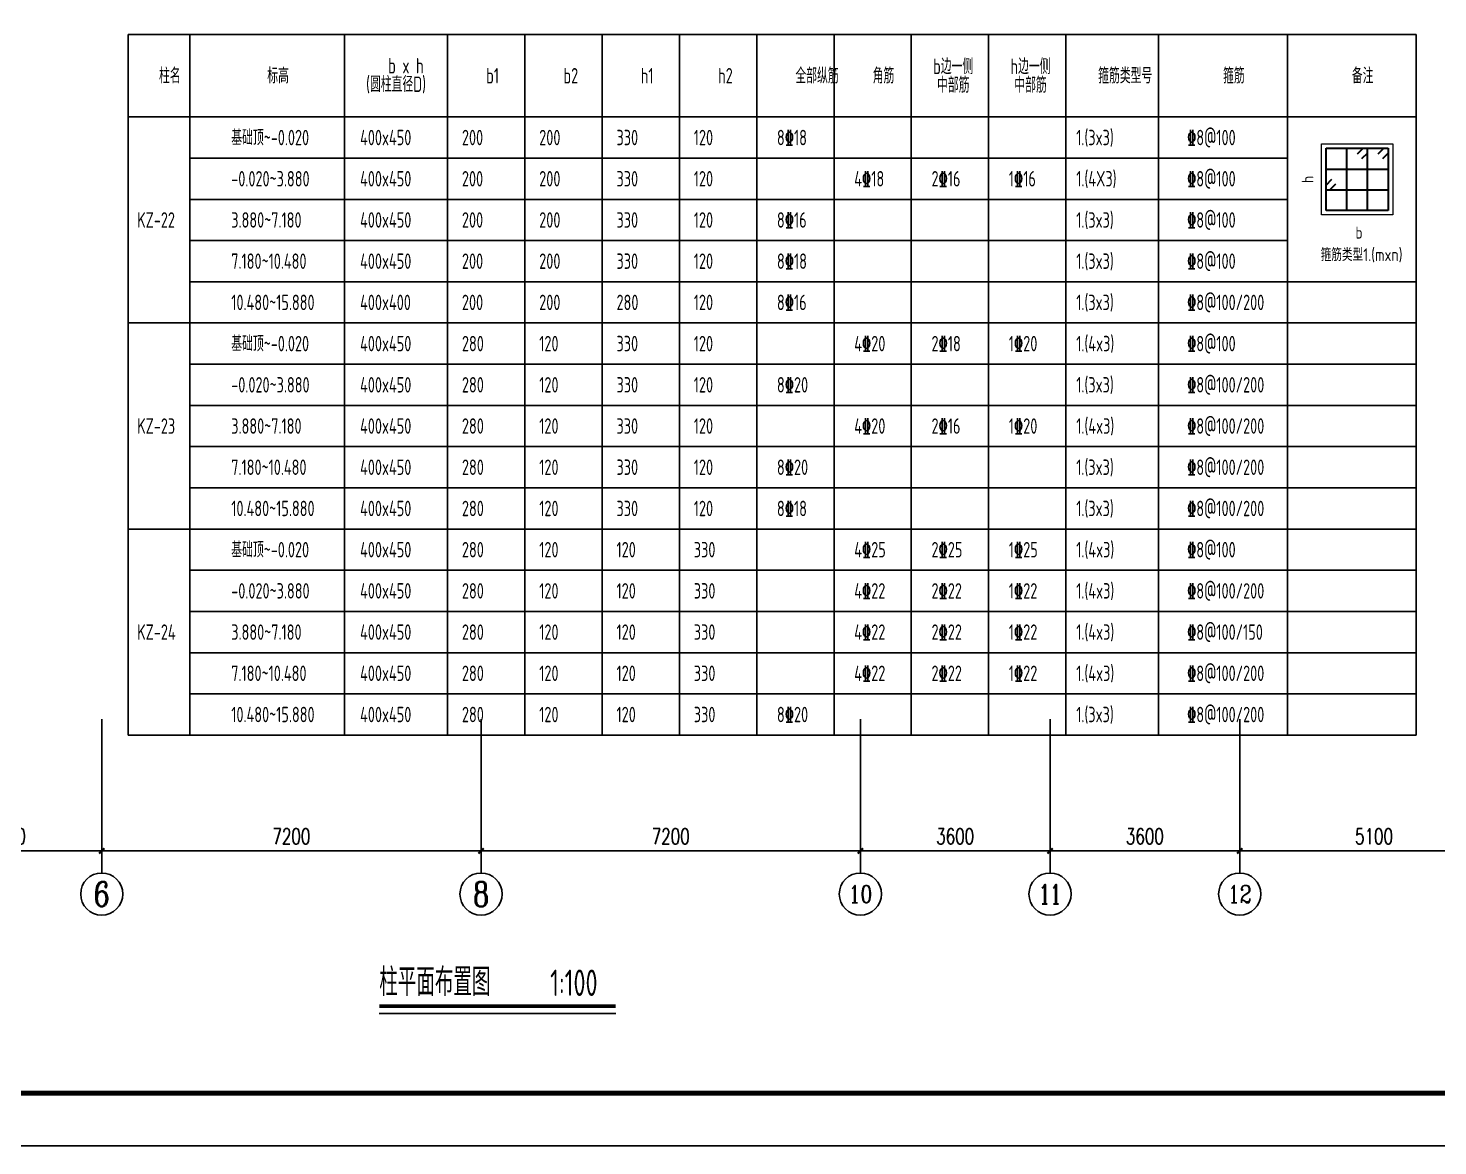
# Model space of a CAD drawing. Extents: x 1051052 to 1482120, y -981644 to -673261.
# Drawn here: x 1184511 to 1211268, y -870229 to -849011 of the extents above; entities that cross this region are included whole.
import ezdxf
from ezdxf.enums import TextEntityAlignment as Align

# ---------------------------------------------------------------- set-up
doc = ezdxf.new("R2010")
doc.units = 0
doc.header["$LTSCALE"] = 1000
doc.header["$MEASUREMENT"] = 0
for name, color, linetype in [('AXIS', 3, 'Continuous'), ('AXIS_TEXT', 7, 'Continuous'), ('DIM_SYMB', 3, 'Continuous'), ('PUB_TEXT', 7, 'Continuous'), ('TK', 142, 'Continuous'), ('中文', 2, 'Continuous'), ('填充', 8, 'Continuous')]:
    doc.layers.add(name, color=color, linetype=linetype)
for name, color, linetype, lineweight in [('BORDER', 4, 'Continuous', 25), ('TAB', 7, 'Continuous', 25), ('TAB-TEXT', 7, 'Continuous', 25)]:
    doc.layers.add(name, color=color, linetype=linetype, lineweight=lineweight)
doc.styles.add('_TCH_AXIS', font='COMPLEX', dxfattribs={"bigfont": 'GBCBIG'})
doc.styles.add('_TCH_DIM_T3', font='SIMPLEX', dxfattribs={"width": 0.705882, "bigfont": 'GBCBIG'})
doc.styles.add('COMPLEX', font='COMPLEX')
doc.styles.add('FromPkpm', font='Pkpmeng', dxfattribs={"width": 0.7, "bigfont": 'hztxt'})
doc.styles.get("Standard").update_dxf_attribs({"font": 'tssdeng.shx', "width": 0.7, "bigfont": '0hztxt.shx'})
doc.dimstyles.new('_TCH_ARCH&&100', dxfattribs={"dimtxt": 297.5, "dimasz": 100, "dimexe": 250, "dimexo": 300, "dimgap": 126.25, "dimtad": 1, "dimdec": 0, "dimzin": 0, "dimdsep": 46, "dimtxsty": '_TCH_DIM_T3', "dimblk": 'ARCHTICK', "dimcen": 0.09, "dimclrt": 7, "dimazin": 2, "dimtfac": 1, "dimtdec": 0, "dimtix": 1, "dimtmove": 2, "dimatfit": 3, "dimfxl": 0, "dimtolj": 1, "dimtzin": 0, "dimarcsym": 0})

# ---------------------------------------------------------------- blocks, each defined once
blk = doc.blocks.new('_ArchTick')
at = {"color": 0, "linetype": 'ByBlock', "const_width": 0.4}
blk.add_lwpolyline([(-0.5, -0.5), (0.5, 0.5)], dxfattribs=at)
blk = doc.blocks.new('*D122')
at = {"layer": 'AXIS', "color": 0, "lineweight": -2, "transparency": 16777216}
for p, q in [((1182307, -863129), (1182307, -864879)), ((1185907, -863129), (1185907, -864879)), ((1182307, -864629), (1185907, -864629))]:
    blk.add_line(p, q, dxfattribs=at)
at = {"layer": 'Defpoints', "color": 0, "transparency": 16777216}
for p in [(1182307, -862129), (1185907, -862129), (1185907, -864629)]:
    blk.add_point(p, dxfattribs=at)
at = {"layer": 'AXIS', "color": 0, "lineweight": -2, "transparency": 16777216, "xscale": 100, "yscale": 100, "zscale": 100, "rotation": 180}
blk.add_blockref('_ArchTick', (1182307, -864629), dxfattribs=at)
at = {"layer": 'AXIS', "color": 0, "lineweight": -2, "transparency": 16777216, "xscale": 100, "yscale": 100, "zscale": 100}
blk.add_blockref('_ArchTick', (1185907, -864629), dxfattribs=at)
at = {"layer": 'AXIS', "color": 7, "transparency": 16777216, "insert": (1184107, -864354), "char_height": 297.5, "attachment_point": 5, "style": '_TCH_DIM_T3'}
blk.add_mtext('\\A1;3600', dxfattribs=at)
blk = doc.blocks.new('*D123')
at = {"layer": 'AXIS', "color": 0, "lineweight": -2, "transparency": 16777216}
for p, q in [((1185907, -863129), (1185907, -864879)), ((1193107, -863129), (1193107, -864879)), ((1185907, -864629), (1193107, -864629))]:
    blk.add_line(p, q, dxfattribs=at)
at = {"layer": 'Defpoints', "color": 0, "transparency": 16777216}
for p in [(1185907, -862129), (1193107, -862129), (1193107, -864629)]:
    blk.add_point(p, dxfattribs=at)
at = {"layer": 'AXIS', "color": 0, "lineweight": -2, "transparency": 16777216, "xscale": 100, "yscale": 100, "zscale": 100, "rotation": 180}
blk.add_blockref('_ArchTick', (1185907, -864629), dxfattribs=at)
at = {"layer": 'AXIS', "color": 0, "lineweight": -2, "transparency": 16777216, "xscale": 100, "yscale": 100, "zscale": 100}
blk.add_blockref('_ArchTick', (1193107, -864629), dxfattribs=at)
at = {"layer": 'AXIS', "color": 7, "transparency": 16777216, "insert": (1189507, -864354), "char_height": 297.5, "attachment_point": 5, "style": '_TCH_DIM_T3'}
blk.add_mtext('\\A1;7200', dxfattribs=at)
blk = doc.blocks.new('*D124')
at = {"layer": 'AXIS', "color": 0, "lineweight": -2, "transparency": 16777216}
for p, q in [((1193107, -863129), (1193107, -864879)), ((1200307, -863129), (1200307, -864879)), ((1193107, -864629), (1200307, -864629))]:
    blk.add_line(p, q, dxfattribs=at)
at = {"layer": 'Defpoints', "color": 0, "transparency": 16777216}
for p in [(1193107, -862129), (1200307, -862129), (1200307, -864629)]:
    blk.add_point(p, dxfattribs=at)
at = {"layer": 'AXIS', "color": 0, "lineweight": -2, "transparency": 16777216, "xscale": 100, "yscale": 100, "zscale": 100, "rotation": 180}
blk.add_blockref('_ArchTick', (1193107, -864629), dxfattribs=at)
at = {"layer": 'AXIS', "color": 0, "lineweight": -2, "transparency": 16777216, "xscale": 100, "yscale": 100, "zscale": 100}
blk.add_blockref('_ArchTick', (1200307, -864629), dxfattribs=at)
at = {"layer": 'AXIS', "color": 7, "transparency": 16777216, "insert": (1196707, -864354), "char_height": 297.5, "attachment_point": 5, "style": '_TCH_DIM_T3'}
blk.add_mtext('\\A1;7200', dxfattribs=at)
blk = doc.blocks.new('*D125')
at = {"layer": 'AXIS', "color": 0, "lineweight": -2, "transparency": 16777216}
for p, q in [((1200307, -863129), (1200307, -864879)), ((1203907, -863129), (1203907, -864879)), ((1200307, -864629), (1203907, -864629))]:
    blk.add_line(p, q, dxfattribs=at)
at = {"layer": 'Defpoints', "color": 0, "transparency": 16777216}
for p in [(1200307, -862129), (1203907, -862129), (1203907, -864629)]:
    blk.add_point(p, dxfattribs=at)
at = {"layer": 'AXIS', "color": 0, "lineweight": -2, "transparency": 16777216, "xscale": 100, "yscale": 100, "zscale": 100, "rotation": 180}
blk.add_blockref('_ArchTick', (1200307, -864629), dxfattribs=at)
at = {"layer": 'AXIS', "color": 0, "lineweight": -2, "transparency": 16777216, "xscale": 100, "yscale": 100, "zscale": 100}
blk.add_blockref('_ArchTick', (1203907, -864629), dxfattribs=at)
at = {"layer": 'AXIS', "color": 7, "transparency": 16777216, "insert": (1202107, -864354), "char_height": 297.5, "attachment_point": 5, "style": '_TCH_DIM_T3'}
blk.add_mtext('\\A1;3600', dxfattribs=at)
blk = doc.blocks.new('*D126')
at = {"layer": 'AXIS', "color": 0, "lineweight": -2, "transparency": 16777216}
for p, q in [((1203907, -863129), (1203907, -864879)), ((1207507, -863129), (1207507, -864879)), ((1203907, -864629), (1207507, -864629))]:
    blk.add_line(p, q, dxfattribs=at)
at = {"layer": 'Defpoints', "color": 0, "transparency": 16777216}
for p in [(1203907, -862129), (1207507, -862129), (1207507, -864629)]:
    blk.add_point(p, dxfattribs=at)
at = {"layer": 'AXIS', "color": 0, "lineweight": -2, "transparency": 16777216, "xscale": 100, "yscale": 100, "zscale": 100, "rotation": 180}
blk.add_blockref('_ArchTick', (1203907, -864629), dxfattribs=at)
at = {"layer": 'AXIS', "color": 0, "lineweight": -2, "transparency": 16777216, "xscale": 100, "yscale": 100, "zscale": 100}
blk.add_blockref('_ArchTick', (1207507, -864629), dxfattribs=at)
at = {"layer": 'AXIS', "color": 7, "transparency": 16777216, "insert": (1205707, -864354), "char_height": 297.5, "attachment_point": 5, "style": '_TCH_DIM_T3'}
blk.add_mtext('\\A1;3600', dxfattribs=at)
blk = doc.blocks.new('*D127')
at = {"layer": 'AXIS', "color": 0, "lineweight": -2, "transparency": 16777216}
for p, q in [((1207507, -863129), (1207507, -864879)), ((1212607, -863129), (1212607, -864879)), ((1207507, -864629), (1212607, -864629))]:
    blk.add_line(p, q, dxfattribs=at)
at = {"layer": 'Defpoints', "color": 0, "transparency": 16777216}
for p in [(1207507, -862129), (1212607, -862129), (1212607, -864629)]:
    blk.add_point(p, dxfattribs=at)
at = {"layer": 'AXIS', "color": 0, "lineweight": -2, "transparency": 16777216, "xscale": 100, "yscale": 100, "zscale": 100, "rotation": 180}
blk.add_blockref('_ArchTick', (1207507, -864629), dxfattribs=at)
at = {"layer": 'AXIS', "color": 0, "lineweight": -2, "transparency": 16777216, "xscale": 100, "yscale": 100, "zscale": 100}
blk.add_blockref('_ArchTick', (1212607, -864629), dxfattribs=at)
at = {"layer": 'AXIS', "color": 7, "transparency": 16777216, "insert": (1210057, -864354), "char_height": 297.5, "attachment_point": 5, "style": '_TCH_DIM_T3'}
blk.add_mtext('\\A1;5100', dxfattribs=at)
blk = doc.blocks.new('_AXISO')
blk.add_circle((0, 0), 0.5)
at = {"layer": 'AXIS_TEXT', "style": 'COMPLEX', "width": 1.041667}
blk.add_attdef('A', text='', height=0.56, dxfattribs=at).set_placement((-0.25, -0.28), (0.25, -0.28), align=Align.FIT)
blk = doc.blocks.new('2004')
at = {"color": 1, "lineweight": 35}
for p, q in [((-451, -34772), (-451, -33197)), ((-451, -33197), (1124, -33197)), ((74, -34772), (74, -33197)), ((487, -33197), (337, -33347)), ((599, -33317), (449, -33467)), ((599, -34772), (599, -33197)), ((1012, -33197), (862, -33347)), ((1124, -33317), (974, -33467)), ((1124, -33197), (1124, -34772)), ((-451, -33722), (1124, -33722)), ((-451, -34127), (-301, -33977)), ((-451, -34247), (1124, -34247)), ((-352, -34247), (-202, -34097)), ((1124, -34772), (-451, -34772))]:
    blk.add_line(p, q, dxfattribs=at)
at = {"color": 2, "lineweight": 18}
blk.add_lwpolyline([(1237, -33084), (1237, -34884), (-563, -34884), (-563, -33084)], close=True, dxfattribs=at)
at = {"color": 2, "lineweight": 25, "style": 'FromPkpm', "width": 0.84}
blk.add_text('箍筋类型1.(mxn)', height=320, dxfattribs=at).set_placement((449, -36051), align=Align.CENTER)
at = {"layer": '中文', "color": 2, "lineweight": 25, "style": 'FromPkpm', "width": 0.83}
blk.add_text('h', height=300, rotation=90, dxfattribs=at).set_placement((-767, -33985), align=Align.CENTER)
blk.add_text('b', height=300, dxfattribs=at).set_placement((383, -35482), align=Align.CENTER)
blk = doc.blocks.new('A2K')
at = {"layer": 'TK'}
blk.add_lwpolyline([(0, 0), (59400, 0), (59400, 42000), (0, 42000)], close=True, dxfattribs=at)
at = {"layer": 'TK', "const_width": 100}
blk.add_lwpolyline([(2500, 1000), (58400, 1000), (58400, 41000), (2500, 41000)], close=True, dxfattribs=at)

msp = doc.modelspace()

# ---------------------------------------------------------------- linework, layer by layer
at = {"layer": 'AXIS'}
for p, q in [((1186408.346, -862432.198), (1186408.347, -849131.398)), ((1185907.439, -862129.077), (1185907.439, -865049.832)), ((1193107.439, -862129.077), (1193107.439, -865049.832)), ((1200307.439, -862129.077), (1200307.439, -865049.832)), ((1203907.439, -862129.077), (1203907.439, -865049.832)), ((1207507.439, -862129.077), (1207507.439, -865049.832))]:
    msp.add_line(p, q, dxfattribs=at)
at = {"layer": 'DIM_SYMB', "const_width": 70}
msp.add_lwpolyline([(1191174.583, -867578.995), (1195663.066, -867578.995)], dxfattribs=at)
at = {"layer": 'DIM_SYMB'}
msp.add_lwpolyline([(1191174.583, -867718.995), (1195663.066, -867718.995)], dxfattribs=at)
at = {"layer": 'TAB'}
for p, q in [((1186408.347, -849131.398), (1210858.34, -849131.398)), ((1187581.947, -849131.398), (1187581.947, -862432.198)), ((1190515.947, -849131.398), (1190515.947, -862432.198)), ((1192471.947, -849131.398), (1192471.947, -862432.198)), ((1193938.947, -849131.398), (1193938.947, -862432.198)), ((1195405.947, -849131.398), (1195405.947, -862432.198)), ((1196872.947, -849131.398), (1196872.947, -862432.198)), ((1198339.947, -849131.398), (1198339.947, -862432.198)), ((1199806.947, -849131.398), (1199806.947, -862432.198)), ((1201273.94, -849131.398), (1201273.94, -862432.198)), ((1202740.94, -849131.398), (1202740.94, -862432.198)), ((1204207.94, -849131.398), (1204207.94, -862432.198)), ((1205968.34, -849131.398), (1205968.34, -862432.198)), ((1208413.34, -849131.398), (1208413.34, -862432.198)), ((1210858.34, -849131.398), (1210858.34, -862432.198)), ((1186408.347, -850696.196), (1210858.34, -850696.196)), ((1187581.946, -851478.598), (1208413.34, -851478.598)), ((1187581.946, -852260.998), (1208413.34, -852260.998)), ((1187581.946, -853043.398), (1208413.34, -853043.398)), ((1187581.946, -853825.798), (1210858.338, -853825.798)), ((1186408.346, -854608.198), (1210858.338, -854608.198)), ((1187581.946, -855390.598), (1210858.338, -855390.598)), ((1187581.946, -856172.998), (1210858.338, -856172.998)), ((1187581.946, -856955.398), (1210858.338, -856955.398)), ((1187581.946, -857737.798), (1210858.338, -857737.798)), ((1186408.346, -858520.198), (1210858.338, -858520.198)), ((1187581.946, -859302.598), (1210858.338, -859302.598)), ((1187581.946, -860084.998), (1210858.338, -860084.998)), ((1187581.946, -860867.398), (1210858.338, -860867.398)), ((1187581.946, -861649.798), (1210858.338, -861649.798)), ((1186408.346, -862432.198), (1210858.338, -862432.198))]:
    msp.add_line(p, q, dxfattribs=at)

# ---------------------------------------------------------------- block references
at = {"layer": 'AXIS'}
ref = msp.add_blockref('_AXISO', (1185907.439, -865449.832), dxfattribs=dict(at, xscale=800, yscale=800, zscale=800))
ref.add_attrib('A', '6', dxfattribs={"layer": 'AXIS_TEXT', "height": 465.948, "style": '_TCH_AXIS'}).set_placement((1185752.123, -865682.806), (1186062.755, -865682.806), align=Align.FIT)
ref = msp.add_blockref('_AXISO', (1193107.439, -865449.832), dxfattribs=dict(at, xscale=800, yscale=800, zscale=800))
ref.add_attrib('A', '8', dxfattribs={"layer": 'AXIS_TEXT', "height": 465.948, "style": '_TCH_AXIS'}).set_placement((1192952.123, -865682.806), (1193262.755, -865682.806), align=Align.FIT)
ref = msp.add_blockref('_AXISO', (1200307.439, -865449.832), dxfattribs=dict(at, xscale=800, yscale=800, zscale=800))
ref.add_attrib('A', '10', dxfattribs={"layer": 'AXIS_TEXT', "height": 328.4455, "style": '_TCH_AXIS'}).set_placement((1200080.655, -865614.055), (1200534.222, -865614.055), align=Align.FIT)
ref = msp.add_blockref('_AXISO', (1203907.439, -865449.832), dxfattribs=dict(at, xscale=800, yscale=800, zscale=800))
ref.add_attrib('A', '11', dxfattribs={"layer": 'AXIS_TEXT', "height": 368.7626, "style": '_TCH_AXIS'}).set_placement((1203696.717, -865634.213), (1204118.16, -865634.213), align=Align.FIT)
ref = msp.add_blockref('_AXISO', (1207507.439, -865449.832), dxfattribs=dict(at, xscale=800, yscale=800, zscale=800))
ref.add_attrib('A', '12', dxfattribs={"layer": 'AXIS_TEXT', "height": 328.4455, "style": '_TCH_AXIS'}).set_placement((1207280.655, -865614.055), (1207734.222, -865614.055), align=Align.FIT)
at = {"layer": 'BORDER', "xscale": 0.7500000000011755, "yscale": 0.7500000000011755, "zscale": 0.7500000000011755}
msp.add_blockref('2004', (1209484.186, -826393.31), dxfattribs=at)
at = {"layer": '填充'}
msp.add_blockref('A2K', (1166707.18, -870229.077), dxfattribs=at)

# ---------------------------------------------------------------- texts
at = {"layer": 'PUB_TEXT', "color": 7, "width": 0.7}
for s, height, p in [('柱平面布置图', 529.1339, (1191174.583, -867383.877)), ('1:100', 500, (1194418.835, -867383.877))]:
    msp.add_text(s, height=height, dxfattribs=at).set_placement(p)
at = {"layer": 'TAB-TEXT', "style": 'FromPkpm', "width": 0.7}
for s, p in [('柱名', (1186995.147, -849913.796)), ('标高', (1189048.947, -849913.796)), ('b1', (1193205.447, -849913.796)), ('b2', (1194672.447, -849913.796)), ('h1', (1196139.447, -849913.796)), ('h2', (1197606.447, -849913.796)), ('全部纵筋', (1199073.447, -849913.796)), ('角筋', (1200540.447, -849913.796)), ('箍筋类型号', (1204820.566, -849913.796)), ('箍筋', (1207190.84, -849913.796)), ('备注', (1209635.84, -849913.796)), ('基础顶~-0.020', (1188365.833, -851087.398)), ('400x450', (1190810.833, -851087.398)), ('200', (1192744.424, -851087.398)), ('200', (1194211.424, -851087.398)), ('330', (1195678.424, -851087.398)), ('120', (1197145.424, -851087.398)), ('8%%13218', (1198723.468, -851087.398)), ('1.(3x3)', (1204405.025, -851087.398)), ('%%1328@100', (1206507.725, -851087.398)), ('-0.020~3.880', (1188365.833, -851869.798)), ('400x450', (1190810.833, -851869.798)), ('200', (1192744.424, -851869.798)), ('200', (1194211.424, -851869.798)), ('330', (1195678.424, -851869.798)), ('120', (1197145.424, -851869.798)), ('4%%13218', (1200190.468, -851869.798)), ('2%%13216', (1201657.46, -851869.798)), ('1%%13216', (1203124.46, -851869.798)), ('1.(4X3)', (1204405.025, -851869.798)), ('%%1328@100', (1206507.725, -851869.798)), ('KZ-22', (1186579.607, -852652.198)), ('3.880~7.180', (1188365.833, -852652.198)), ('400x450', (1190810.833, -852652.198)), ('200', (1192744.424, -852652.198)), ('200', (1194211.424, -852652.198)), ('330', (1195678.424, -852652.198)), ('120', (1197145.424, -852652.198)), ('8%%13216', (1198723.468, -852652.198)), ('1.(3x3)', (1204405.025, -852652.198)), ('%%1328@100', (1206507.725, -852652.198)), ('1.(3x3)', (1204405.025, -853434.598)), ('%%1328@100', (1206507.725, -853434.598)), ('7.180~10.480', (1188365.833, -853434.598)), ('400x450', (1190810.833, -853434.598)), ('200', (1192744.424, -853434.598)), ('200', (1194211.424, -853434.598)), ('330', (1195678.424, -853434.598)), ('120', (1197145.424, -853434.598)), ('8%%13218', (1198723.468, -853434.598)), ('1.(3x3)', (1204405.025, -854216.998)), ('%%1328@100/200', (1206507.725, -854216.998)), ('10.480~15.880', (1188365.833, -854216.998)), ('400x400', (1190810.833, -854216.998)), ('200', (1192744.424, -854216.998)), ('200', (1194211.424, -854216.998)), ('280', (1195678.424, -854216.998)), ('120', (1197145.424, -854216.998)), ('8%%13216', (1198723.468, -854216.998)), ('基础顶~-0.020', (1188365.833, -854999.398)), ('400x450', (1190810.833, -854999.398)), ('280', (1192744.424, -854999.398)), ('120', (1194211.424, -854999.398)), ('330', (1195678.424, -854999.398)), ('120', (1197145.424, -854999.398)), ('4%%13220', (1200190.468, -854999.398)), ('2%%13218', (1201657.46, -854999.398)), ('1%%13220', (1203124.46, -854999.398)), ('1.(4x3)', (1204405.025, -854999.398)), ('%%1328@100', (1206507.725, -854999.398)), ('-0.020~3.880', (1188365.833, -855781.798)), ('400x450', (1190810.833, -855781.798)), ('280', (1192744.424, -855781.798)), ('120', (1194211.424, -855781.798)), ('330', (1195678.424, -855781.798)), ('120', (1197145.424, -855781.798)), ('8%%13220', (1198723.468, -855781.798)), ('1.(3x3)', (1204405.025, -855781.798)), ('%%1328@100/200', (1206507.725, -855781.798)), ('KZ-23', (1186579.607, -856564.198)), ('3.880~7.180', (1188365.833, -856564.198)), ('400x450', (1190810.833, -856564.198)), ('280', (1192744.424, -856564.198)), ('120', (1194211.424, -856564.198)), ('330', (1195678.424, -856564.198)), ('120', (1197145.424, -856564.198)), ('4%%13220', (1200190.468, -856564.198)), ('2%%13216', (1201657.46, -856564.198)), ('1%%13220', (1203124.46, -856564.198)), ('1.(4x3)', (1204405.025, -856564.198)), ('%%1328@100/200', (1206507.725, -856564.198)), ('7.180~10.480', (1188365.833, -857346.598)), ('400x450', (1190810.833, -857346.598)), ('280', (1192744.424, -857346.598)), ('120', (1194211.424, -857346.598)), ('330', (1195678.424, -857346.598)), ('120', (1197145.424, -857346.598)), ('8%%13220', (1198723.468, -857346.598)), ('1.(3x3)', (1204405.025, -857346.598)), ('%%1328@100/200', (1206507.725, -857346.598)), ('10.480~15.880', (1188365.833, -858128.998)), ('400x450', (1190810.833, -858128.998)), ('280', (1192744.424, -858128.998)), ('120', (1194211.424, -858128.998)), ('330', (1195678.424, -858128.998)), ('120', (1197145.424, -858128.998)), ('8%%13218', (1198723.468, -858128.998)), ('1.(3x3)', (1204405.025, -858128.998)), ('%%1328@100/200', (1206507.725, -858128.998)), ('基础顶~-0.020', (1188365.833, -858911.398)), ('400x450', (1190810.833, -858911.398)), ('280', (1192744.424, -858911.398)), ('120', (1194211.424, -858911.398)), ('120', (1195678.424, -858911.398)), ('330', (1197145.424, -858911.398)), ('4%%13225', (1200190.468, -858911.398)), ('2%%13225', (1201657.46, -858911.398)), ('1%%13225', (1203124.46, -858911.398)), ('1.(4x3)', (1204405.025, -858911.398)), ('%%1328@100', (1206507.725, -858911.398)), ('-0.020~3.880', (1188365.833, -859693.798)), ('400x450', (1190810.833, -859693.798)), ('280', (1192744.424, -859693.798)), ('120', (1194211.424, -859693.798)), ('120', (1195678.424, -859693.798)), ('330', (1197145.424, -859693.798)), ('4%%13222', (1200190.468, -859693.798)), ('2%%13222', (1201657.46, -859693.798)), ('1%%13222', (1203124.46, -859693.798)), ('1.(4x3)', (1204405.025, -859693.798)), ('%%1328@100/200', (1206507.725, -859693.798)), ('KZ-24', (1186579.607, -860476.198)), ('3.880~7.180', (1188365.833, -860476.198)), ('400x450', (1190810.833, -860476.198)), ('280', (1192744.424, -860476.198)), ('120', (1194211.424, -860476.198)), ('120', (1195678.424, -860476.198)), ('330', (1197145.424, -860476.198)), ('4%%13222', (1200190.468, -860476.198)), ('2%%13222', (1201657.46, -860476.198)), ('1%%13222', (1203124.46, -860476.198)), ('1.(4x3)', (1204405.025, -860476.198)), ('%%1328@100/150', (1206507.725, -860476.198)), ('7.180~10.480', (1188365.833, -861258.598)), ('400x450', (1190810.833, -861258.598)), ('280', (1192744.424, -861258.598)), ('120', (1194211.424, -861258.598)), ('120', (1195678.424, -861258.598)), ('330', (1197145.424, -861258.598)), ('4%%13222', (1200190.468, -861258.598)), ('2%%13222', (1201657.46, -861258.598)), ('1%%13222', (1203124.46, -861258.598)), ('1.(4x3)', (1204405.025, -861258.598)), ('%%1328@100/200', (1206507.725, -861258.598)), ('10.480~15.880', (1188365.833, -862040.998)), ('400x450', (1190810.833, -862040.998)), ('280', (1192744.424, -862040.998)), ('120', (1194211.424, -862040.998)), ('120', (1195678.424, -862040.998)), ('330', (1197145.424, -862040.998)), ('8%%13220', (1198723.468, -862040.998)), ('1.(3x3)', (1204405.025, -862040.998)), ('%%1328@100/200', (1206507.725, -862040.998))]:
    msp.add_text(s, height=293.4, dxfattribs=at).set_placement(p, align=Align.MIDDLE_LEFT)
at = {"layer": 'TAB-TEXT', "char_height": 293.4, "attachment_point": 5, "line_spacing_factor": 0.72, "style": 'FromPkpm'}
for s, insert, width in [('{\\W0.70;   b x h\\P(圆柱直径D)}', (1191493.947, -849913.796), 1956), ('{\\W0.70; b边一侧\\P 中部筋}', (1202007.44, -849913.796), 1467), ('{\\W0.70; h边一侧\\P 中部筋}', (1203474.44, -849913.796), 1467)]:
    msp.add_mtext(s, dxfattribs=dict(at, insert=insert, width=width))

# ---------------------------------------------------------------- dimensions: what is measured, and where the dimension line sits
at = {"layer": 'AXIS'}
for p1, p2, picture, middle in [((1182307.439, -862129.077), (1185907.439, -862129.077), '*D122', (1184107.439, -864354.077)), ((1185907.439, -862129.077), (1193107.439, -862129.077), '*D123', (1189507.439, -864354.077)), ((1193107.439, -862129.077), (1200307.439, -862129.077), '*D124', (1196707.439, -864354.077)), ((1200307.439, -862129.077), (1203907.439, -862129.077), '*D125', (1202107.439, -864354.077)), ((1203907.439, -862129.077), (1207507.439, -862129.077), '*D126', (1205707.439, -864354.077)), ((1207507.439, -862129.077), (1212607.439, -862129.077), '*D127', (1210057.439, -864354.077))]:
    dim = msp.add_aligned_dim(p1=p1, p2=p2, distance=-2500, dimstyle='_TCH_ARCH&&100', dxfattribs=at)
    dim.commit()
    dim.dimension.update_dxf_attribs({"geometry": picture, "text_midpoint": middle})

doc.saveas('drawing.dxf')
